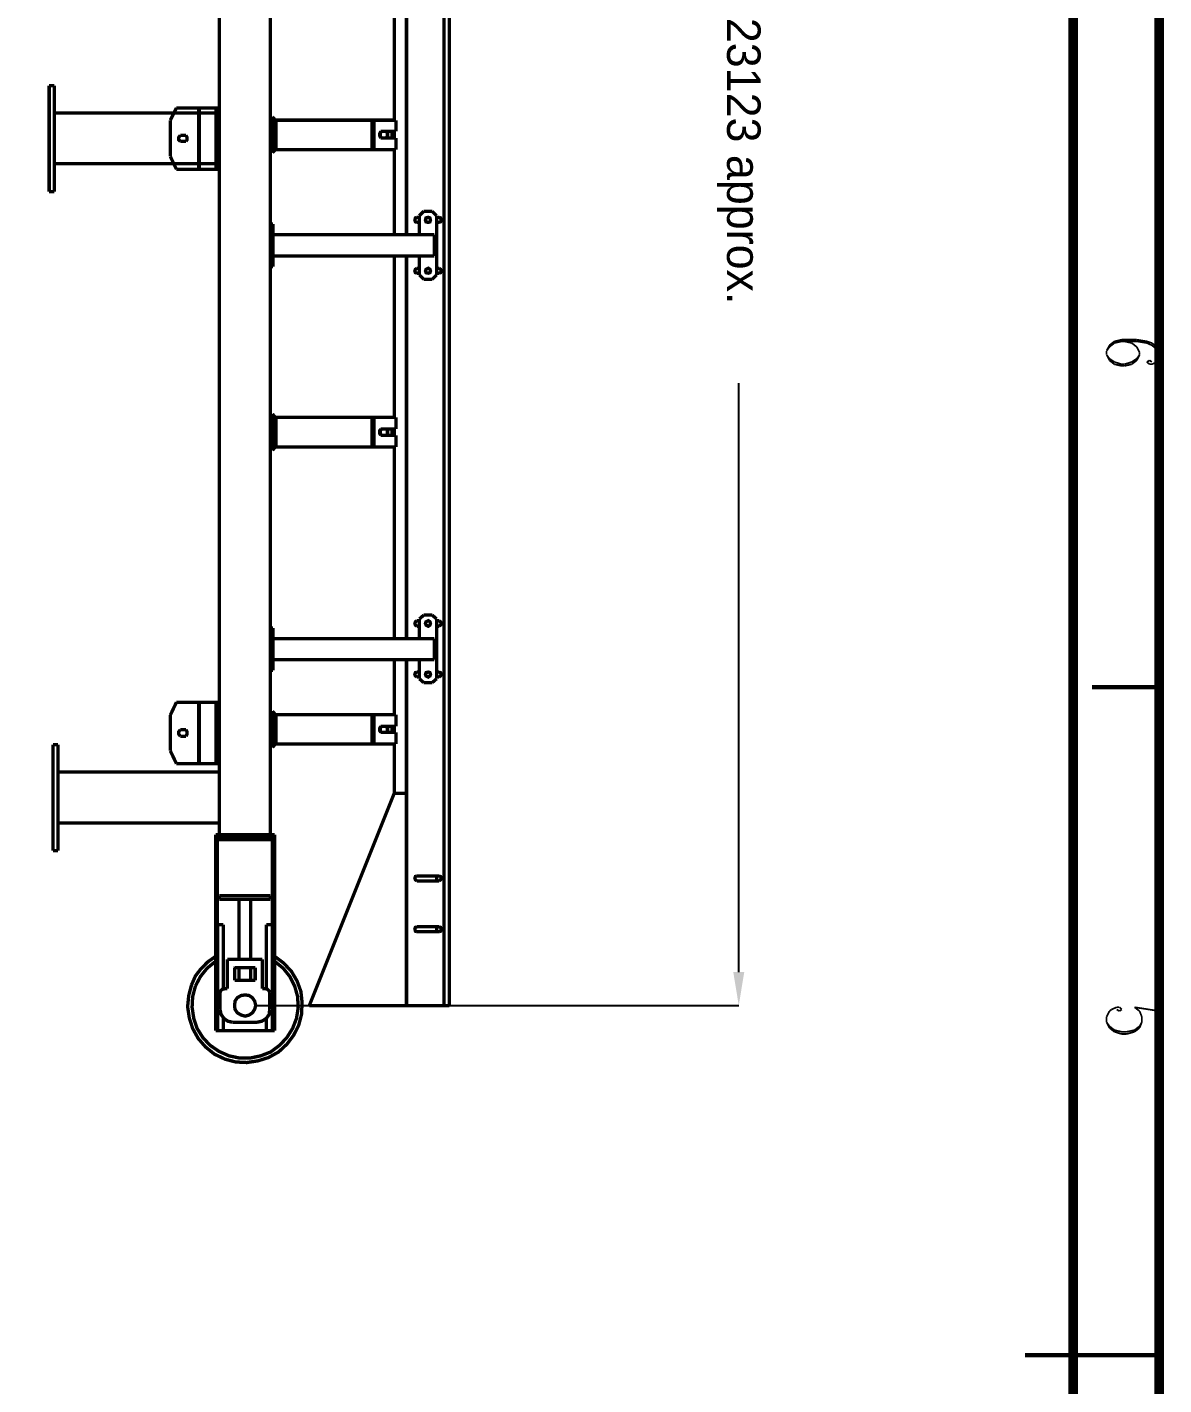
# Model space of a CAD drawing. Extents: x 0.1 to 11.6, y 0.3 to 16.3.
# Drawn here: x 8.186 to 11.579, y 8.18 to 12.231 of the extents above; entities that cross this region are included whole.
import ezdxf

# ---------------------------------------------------------------- set-up
doc = ezdxf.new("R2010")
doc.units = 0
doc.header["$MEASUREMENT"] = 0
doc.dimstyles.get("Standard").update_dxf_attribs({"dimtxt": 0.1, "dimasz": 0.1, "dimexe": 1.25, "dimexo": 0.625, "dimtad": 1, "dimtih": 1, "dimtxsty": 'Standard', "dimcen": 2.5, "dimazin": 3, "dimtfac": 1, "dimtmove": 0, "dimatfit": 3})

# ---------------------------------------------------------------- blocks, each defined once
blk = doc.blocks.new('_CLOSEDFILLED')
at = {"color": 0, "linetype": 'BYBLOCK'}
blk.add_solid([(-1, 0.164), (0, 0), (-1, -0.164)], dxfattribs=at)
blk = doc.blocks.new('*D3')
for p, q in [((8.8567, 14.425), (10.3102, 14.425)), ((10.3102, 12.5683), (10.3102, 14.325)), ((10.3102, 9.4117), (10.3102, 11.1683)), ((8.8683, 9.3117), (10.3102, 9.3117))]:
    blk.add_line(p, q)
at = {"layer": 'Defpoints'}
for p in [(8.8567, 14.425), (8.8683, 9.3117), (10.3102, 9.3117)]:
    blk.add_point(p, dxfattribs=at)
at = {"xscale": 0.1, "yscale": 0.1}
for p, rotation in [((10.3102, 14.425), 90), ((10.3102, 9.3117), 270)]:
    blk.add_blockref('_CLOSEDFILLED', p, dxfattribs=dict(at, rotation=rotation))
at = {"insert": (10.3102, 11.8683), "char_height": 0.1, "attachment_point": 5, "rotation": 270}
blk.add_mtext('123123 approx.', dxfattribs=at)

msp = doc.modelspace()

# ---------------------------------------------------------------- linework, layer by layer
at = {"color": 0}
for points, const_width in [([(11.565, 16.24), (11.565, 0.29834)], 0.028333), ([(11.3083, 16.04), (11.3083, 0.504992)], 0.028333), ([(9.43001, 14.76), (9.43001, 9.31168)], 0.01), ([(9.44667, 14.76), (9.44667, 9.31168)], 0.01), ([(8.75999, 9.82167), (8.75999, 14.13)], 0.01), ([(8.91168, 9.82167), (8.91168, 14.13)], 0.01), ([(9.28168, 11.9533), (9.28168, 12.46)], 0.01), ([(9.31836, 11.6117), (9.31836, 12.46)], 0.01), ([(8.25168, 12.0566), (8.25168, 11.74)], 0.01), ([(8.26665, 12.0566), (8.25168, 12.0566)], 0.01), ([(8.26665, 12.0566), (8.26665, 11.74)], 0.01), ([(8.63167, 11.99), (8.61333, 11.9533)], 0.01), ([(8.69835, 11.99), (8.63167, 11.99)], 0.01), ([(8.69835, 11.99), (8.69835, 11.8066)], 0.01), ([(8.69997, 11.99), (8.69835, 11.99)], 0.01), ([(8.69997, 11.8066), (8.69997, 11.99)], 0.01), ([(8.69997, 11.99), (8.75, 11.99)], 0.01), ([(8.75, 11.99), (8.75, 11.8066)], 0.01), ([(8.75331, 11.99), (8.75, 11.99)], 0.01), ([(8.75331, 11.99), (8.75999, 11.99)], 0.01), ([(8.75331, 11.99), (8.75331, 11.9783)], 0.01), ([(8.26665, 11.975), (8.74832, 11.975)], 0.01), ([(8.61333, 11.845), (8.61333, 11.9533)], 0.01), ([(8.75331, 11.9783), (8.75999, 11.9783)], 0.01), ([(8.75331, 11.82), (8.75331, 11.9783)], 0.01), ([(8.91835, 11.9633), (8.91168, 11.9583)], 0.01), ([(8.91667, 11.9533), (8.91168, 11.9583)], 0.01), ([(8.91997, 11.9533), (8.91168, 11.9533)], 0.01), ([(8.92665, 11.9533), (8.91835, 11.9633)], 0.01), ([(8.91997, 11.865), (8.91997, 11.9533)], 0.01), ([(8.91997, 11.9533), (8.92833, 11.9533)], 0.01), ([(8.92833, 11.865), (8.92833, 11.9533)], 0.01), ([(8.92833, 11.9533), (9.215, 11.9533)], 0.01), ([(9.215, 11.9533), (9.215, 11.865)], 0.01), ([(9.215, 11.9533), (9.22168, 11.9533)], 0.01), ([(9.22168, 11.865), (9.22168, 11.9533)], 0.01), ([(9.22168, 11.9533), (9.28668, 11.9533)], 0.01), ([(9.28668, 11.92), (9.28668, 11.9533)], 0.01), ([(8.64333, 11.9083), (8.63835, 11.9017), (8.63835, 11.895), (8.64333, 11.89)], 0.01), ([(8.66, 11.9083), (8.64333, 11.9083)], 0.01), ([(8.66, 11.89), (8.66336, 11.895), (8.66336, 11.9017), (8.66, 11.9083)], 0.01), ([(9.24164, 11.92), (9.23833, 11.9134), (9.23833, 11.9067), (9.24164, 11.9)], 0.01), ([(9.24333, 11.92), (9.24001, 11.9134), (9.24001, 11.9067), (9.24333, 11.9)], 0.01), ([(9.24164, 11.92), (9.24333, 11.92)], 0.01), ([(9.25836, 11.92), (9.24333, 11.92)], 0.01), ([(9.25836, 11.9), (9.26167, 11.9067), (9.26167, 11.9134), (9.25836, 11.92)], 0.01), ([(9.28668, 11.92), (9.25836, 11.92)], 0.01), ([(9.27501, 11.9), (9.27501, 11.91), (9.27501, 11.92)], 0.01), ([(9.28168, 11.9), (9.28168, 11.92)], 0.01), ([(8.64333, 11.89), (8.66, 11.89)], 0.01), ([(8.91997, 11.865), (8.91168, 11.865)], 0.01), ([(8.91667, 11.865), (8.91168, 11.8617)], 0.01), ([(8.92665, 11.865), (8.91835, 11.8567)], 0.01), ([(8.92833, 11.865), (8.91997, 11.865)], 0.01), ([(8.92833, 11.865), (9.215, 11.865)], 0.01), ([(9.22168, 11.865), (9.215, 11.865)], 0.01), ([(9.22168, 11.865), (9.28668, 11.865)], 0.01), ([(9.24333, 11.9), (9.24164, 11.9)], 0.01), ([(9.24333, 11.9), (9.25836, 11.9)], 0.01), ([(9.25836, 11.9), (9.28668, 11.9)], 0.01), ([(9.28168, 11.6117), (9.28168, 11.865)], 0.01), ([(9.28668, 11.865), (9.28668, 11.9)], 0.01), ([(8.63167, 11.8066), (8.61333, 11.845)], 0.01), ([(8.91835, 11.8567), (8.91168, 11.8617)], 0.01), ([(8.26665, 11.8233), (8.74832, 11.8233)], 0.01), ([(8.69835, 11.8066), (8.63167, 11.8066)], 0.01), ([(8.69835, 11.8066), (8.69997, 11.8066)], 0.01), ([(8.69997, 11.8066), (8.75, 11.8066)], 0.01), ([(8.75, 11.8066), (8.75331, 11.8066)], 0.01), ([(8.75331, 11.82), (8.75999, 11.82)], 0.01), ([(8.75331, 11.82), (8.75331, 11.8066)], 0.01), ([(8.75331, 11.8066), (8.75999, 11.8066)], 0.01), ([(8.26665, 11.74), (8.25168, 11.74)], 0.01), ([(9.34999, 11.6634), (9.345, 11.6617), (9.34332, 11.655), (9.345, 11.65), (9.34999, 11.6483)], 0.01), ([(9.34999, 11.6634), (9.35667, 11.6634)], 0.01), ([(9.37001, 11.6816), (9.35667, 11.6683)], 0.01), ([(9.35667, 11.6117), (9.35667, 11.6683)], 0.01), ([(9.37001, 11.6816), (9.39501, 11.6816)], 0.01), ([(9.40831, 11.6683), (9.39501, 11.6816)], 0.01), ([(9.40831, 11.6683), (9.40831, 11.4916)], 0.01), ([(9.40831, 11.6634), (9.41499, 11.6634)], 0.01), ([(9.41499, 11.6483), (9.41997, 11.65), (9.42165, 11.655), (9.41997, 11.6617), (9.41499, 11.6634)], 0.01), ([(8.91997, 11.6433), (8.91168, 11.6433)], 0.01), ([(8.91997, 11.63), (8.91168, 11.63)], 0.01), ([(8.91997, 11.6433), (8.91997, 11.63)], 0.01), ([(8.91997, 11.63), (8.91997, 11.5283)], 0.01), ([(9.35667, 11.6483), (9.34999, 11.6483)], 0.01), ([(9.41499, 11.6483), (9.40831, 11.6483)], 0.01), ([(9.40169, 11.6117), (8.91997, 11.6117)], 0.01), ([(9.40169, 11.5483), (9.40169, 11.6117)], 0.01), ([(9.40169, 11.5483), (8.91997, 11.5483)], 0.01), ([(9.28168, 11.0667), (9.28168, 11.5483)], 0.01), ([(9.31836, 10.4067), (9.31836, 11.5483)], 0.01), ([(9.35667, 11.4916), (9.35667, 11.5483)], 0.01), ([(8.91997, 11.5283), (8.91168, 11.5283)], 0.01), ([(8.91997, 11.5167), (8.91168, 11.5167)], 0.01), ([(8.91997, 11.5283), (8.91997, 11.5167)], 0.01), ([(9.34999, 11.5117), (9.345, 11.5084), (9.34332, 11.5033), (9.345, 11.4983), (9.34999, 11.4967)], 0.01), ([(9.34999, 11.5117), (9.35667, 11.5117)], 0.01), ([(9.40831, 11.5117), (9.41499, 11.5117)], 0.01), ([(9.41499, 11.4967), (9.41997, 11.4983), (9.42165, 11.5033), (9.41997, 11.5084), (9.41499, 11.5117)], 0.01), ([(9.35667, 11.4967), (9.34999, 11.4967)], 0.01), ([(9.35667, 11.4916), (9.37001, 11.4783)], 0.01), ([(9.39501, 11.4783), (9.37001, 11.4783)], 0.01), ([(9.39501, 11.4783), (9.40831, 11.4916)], 0.01), ([(9.41499, 11.4967), (9.40831, 11.4967)], 0.01), ([(11.4167, 11.2817), (11.4083, 11.265)], 0.005208), ([(11.4167, 11.2767), (11.4083, 11.265)], 0.005208), ([(11.4083, 11.265), (11.4083, 11.2533)], 0.005208), ([(11.4316, 11.2933), (11.4167, 11.2817)], 0.005208), ([(11.4316, 11.2884), (11.4167, 11.2767)], 0.005208), ([(11.4533, 11.2983), (11.4316, 11.2933)], 0.005208), ([(11.4533, 11.2933), (11.4316, 11.2884)], 0.005208), ([(11.4983, 11.2983), (11.4533, 11.2983)], 0.005208), ([(11.4983, 11.2933), (11.4533, 11.2933)], 0.005208), ([(11.4833, 11.2884), (11.4616, 11.2933)], 0.005208), ([(11.4983, 11.2767), (11.4833, 11.2884)], 0.005208), ([(11.5283, 11.2933), (11.4983, 11.2983)], 0.005208), ([(11.5283, 11.2884), (11.4983, 11.2933)], 0.005208), ([(11.5067, 11.26), (11.4983, 11.2767)], 0.005208), ([(11.5067, 11.2533), (11.5067, 11.26)], 0.005208), ([(11.5433, 11.2884), (11.5283, 11.2933)], 0.005208), ([(11.5433, 11.2817), (11.5283, 11.2884)], 0.005208), ([(11.5583, 11.2767), (11.5433, 11.2884)], 0.005208), ([(11.5583, 11.27), (11.5433, 11.2817)], 0.005208), ([(11.5667, 11.26), (11.5583, 11.2767)], 0.005208), ([(11.5667, 11.26), (11.5583, 11.27)], 0.005208), ([(11.4083, 11.2533), (11.4167, 11.2367)], 0.005208), ([(11.4083, 11.2533), (11.4167, 11.2416)], 0.005208), ([(11.4167, 11.2416), (11.4316, 11.2317)], 0.005208), ([(11.4167, 11.2367), (11.4316, 11.225)], 0.005208), ([(11.4316, 11.2317), (11.4533, 11.225)], 0.005208), ([(11.4316, 11.225), (11.4533, 11.22)], 0.005208), ([(11.4533, 11.225), (11.4616, 11.225)], 0.005208), ([(11.4533, 11.22), (11.4616, 11.22)], 0.005208), ([(11.4616, 11.225), (11.4833, 11.2317)], 0.005208), ([(11.4616, 11.22), (11.4833, 11.225)], 0.005208), ([(11.4833, 11.2317), (11.4983, 11.2416)], 0.005208), ([(11.4833, 11.225), (11.4983, 11.2367)], 0.005208), ([(11.4983, 11.2367), (11.5067, 11.2533)], 0.005208), ([(11.4983, 11.2416), (11.5067, 11.2533)], 0.005208), ([(11.5367, 11.2367), (11.5283, 11.2317)], 0.005208), ([(11.5283, 11.2317), (11.5367, 11.225)], 0.005208), ([(11.5433, 11.2317), (11.5367, 11.2367)], 0.005208), ([(11.5367, 11.225), (11.5433, 11.225)], 0.005208), ([(11.5433, 11.225), (11.5583, 11.2317)], 0.005208), ([(11.5583, 11.2317), (11.5667, 11.2416)], 0.005208), ([(8.91835, 11.0767), (8.91168, 11.0717)], 0.01), ([(8.91667, 11.0667), (8.91168, 11.0717)], 0.01), ([(8.91997, 11.0667), (8.91168, 11.0667)], 0.01), ([(8.92665, 11.0667), (8.91835, 11.0767)], 0.01), ([(8.91997, 10.9783), (8.91997, 11.0667)], 0.01), ([(8.91997, 11.0667), (8.92833, 11.0667)], 0.01), ([(8.92833, 10.9783), (8.92833, 11.0667)], 0.01), ([(8.92833, 11.0667), (9.215, 11.0667)], 0.01), ([(9.215, 11.0667), (9.215, 10.9783)], 0.01), ([(9.215, 11.0667), (9.22168, 11.0667)], 0.01), ([(9.22168, 10.9783), (9.22168, 11.0667)], 0.01), ([(9.22168, 11.0667), (9.28668, 11.0667)], 0.01), ([(9.28668, 11.0317), (9.28668, 11.0667)], 0.01), ([(8.75999, 10.87), (8.75999, 11.0217)], 0.01), ([(9.24164, 11.0317), (9.23833, 11.0267), (9.23833, 11.0183), (9.24164, 11.0133)], 0.01), ([(9.24333, 11.0317), (9.24001, 11.0267), (9.24001, 11.0183), (9.24333, 11.0133)], 0.01), ([(9.24164, 11.0317), (9.24333, 11.0317)], 0.01), ([(9.24333, 11.0133), (9.24164, 11.0133)], 0.01), ([(9.25836, 11.0317), (9.24333, 11.0317)], 0.01), ([(9.24333, 11.0133), (9.25836, 11.0133)], 0.01), ([(9.25836, 11.0133), (9.26167, 11.0183), (9.26167, 11.0267), (9.25836, 11.0317)], 0.01), ([(9.28668, 11.0317), (9.25836, 11.0317)], 0.01), ([(9.25836, 11.0133), (9.28668, 11.0133)], 0.01), ([(9.27501, 11.0133), (9.27501, 11.0233), (9.27501, 11.0317)], 0.01), ([(9.28168, 11.0133), (9.28168, 11.0317)], 0.01), ([(9.28668, 10.9783), (9.28668, 11.0133)], 0.01), ([(8.91997, 10.9783), (8.91168, 10.9783)], 0.01), ([(8.91667, 10.9783), (8.91168, 10.975)], 0.01), ([(8.91835, 10.9683), (8.91168, 10.975)], 0.01), ([(8.92665, 10.9783), (8.91835, 10.9683)], 0.01), ([(8.92833, 10.9783), (8.91997, 10.9783)], 0.01), ([(8.92833, 10.9783), (9.215, 10.9783)], 0.01), ([(9.22168, 10.9783), (9.215, 10.9783)], 0.01), ([(9.22168, 10.9783), (9.28668, 10.9783)], 0.01), ([(9.28168, 10.4067), (9.28168, 10.9783)], 0.01), ([(9.34999, 10.46), (9.345, 10.4567), (9.34332, 10.4517), (9.345, 10.4467), (9.34999, 10.4434)], 0.01), ([(9.34999, 10.46), (9.35667, 10.46)], 0.01), ([(9.37001, 10.4767), (9.35667, 10.465)], 0.01), ([(9.35667, 10.4067), (9.35667, 10.465)], 0.01), ([(9.37001, 10.4767), (9.39501, 10.4767)], 0.01), ([(9.40831, 10.465), (9.39501, 10.4767)], 0.01), ([(9.40831, 10.465), (9.40831, 10.2867)], 0.01), ([(9.40831, 10.46), (9.41499, 10.46)], 0.01), ([(9.41499, 10.4434), (9.41997, 10.4467), (9.42165, 10.4517), (9.41997, 10.4567), (9.41499, 10.46)], 0.01), ([(8.91997, 10.4383), (8.91168, 10.4383)], 0.01), ([(8.91997, 10.4267), (8.91168, 10.4267)], 0.01), ([(8.91997, 10.4383), (8.91997, 10.4267)], 0.01), ([(8.91997, 10.4267), (8.91997, 10.325)], 0.01), ([(9.40169, 10.4067), (8.91997, 10.4067)], 0.01), ([(9.35667, 10.4434), (9.34999, 10.4434)], 0.01), ([(9.40169, 10.3433), (9.40169, 10.4067)], 0.01), ([(9.41499, 10.4434), (9.40831, 10.4434)], 0.01), ([(8.91997, 10.325), (8.91168, 10.325)], 0.01), ([(9.40169, 10.3433), (8.91997, 10.3433)], 0.01), ([(8.91997, 10.325), (8.91997, 10.3117)], 0.01), ([(9.28168, 10.18), (9.28168, 10.3433)], 0.01), ([(9.31836, 9.31168), (9.31836, 10.3433)], 0.01), ([(9.35667, 10.2867), (9.35667, 10.3433)], 0.01), ([(8.91997, 10.3117), (8.91168, 10.3117)], 0.01), ([(9.34999, 10.3066), (9.345, 10.305), (9.34332, 10.3), (9.345, 10.295), (9.34999, 10.2917)], 0.01), ([(9.34999, 10.3066), (9.35667, 10.3066)], 0.01), ([(9.35667, 10.2917), (9.34999, 10.2917)], 0.01), ([(9.35667, 10.2867), (9.37001, 10.275)], 0.01), ([(9.39501, 10.275), (9.40831, 10.2867)], 0.01), ([(9.40831, 10.3066), (9.41499, 10.3066)], 0.01), ([(9.41499, 10.2917), (9.40831, 10.2917)], 0.01), ([(9.41499, 10.2917), (9.41997, 10.295), (9.42165, 10.3), (9.41997, 10.305), (9.41499, 10.3066)], 0.01), ([(9.39501, 10.275), (9.37001, 10.275)], 0.01), ([(11.365, 10.2617), (11.565, 10.2617)], 0.013333), ([(8.63167, 10.2167), (8.61333, 10.1783)], 0.01), ([(8.69835, 10.2167), (8.63167, 10.2167)], 0.01), ([(8.69835, 10.2167), (8.69835, 10.0333)], 0.01), ([(8.69997, 10.2167), (8.69835, 10.2167)], 0.01), ([(8.69997, 10.0333), (8.69997, 10.2167)], 0.01), ([(8.69997, 10.2167), (8.75, 10.2167)], 0.01), ([(8.75, 10.2167), (8.75, 10.0333)], 0.01), ([(8.75331, 10.2167), (8.75, 10.2167)], 0.01), ([(8.75331, 10.2167), (8.75999, 10.2167)], 0.01), ([(8.75331, 10.2167), (8.75331, 10.2033)], 0.01), ([(8.75331, 10.2033), (8.75999, 10.2033)], 0.01), ([(8.75331, 10.045), (8.75331, 10.2033)], 0.01), ([(8.61333, 10.0717), (8.61333, 10.1783)], 0.01), ([(8.91835, 10.19), (8.91168, 10.1833)], 0.01), ([(8.91667, 10.18), (8.91168, 10.1833)], 0.01), ([(8.91997, 10.18), (8.91168, 10.18)], 0.01), ([(8.92665, 10.18), (8.91835, 10.19)], 0.01), ([(8.91997, 10.0917), (8.91997, 10.18)], 0.01), ([(8.91997, 10.18), (8.92833, 10.18)], 0.01), ([(8.92833, 10.0917), (8.92833, 10.18)], 0.01), ([(8.92833, 10.18), (9.215, 10.18)], 0.01), ([(9.215, 10.18), (9.215, 10.0917)], 0.01), ([(9.215, 10.18), (9.22168, 10.18)], 0.01), ([(9.22168, 10.0917), (9.22168, 10.18)], 0.01), ([(9.22168, 10.18), (9.28668, 10.18)], 0.01), ([(9.28668, 10.145), (9.28668, 10.18)], 0.01), ([(8.64333, 10.135), (8.63835, 10.1283), (8.63835, 10.1217), (8.64333, 10.115)], 0.01), ([(8.66, 10.135), (8.64333, 10.135)], 0.01), ([(8.66, 10.115), (8.66336, 10.1217), (8.66336, 10.1283), (8.66, 10.135)], 0.01), ([(9.24164, 10.145), (9.23833, 10.1383), (9.23833, 10.1317), (9.24164, 10.1267)], 0.01), ([(9.24333, 10.145), (9.24001, 10.1383), (9.24001, 10.1317), (9.24333, 10.1267)], 0.01), ([(9.24164, 10.145), (9.24333, 10.145)], 0.01), ([(9.24333, 10.1267), (9.24164, 10.1267)], 0.01), ([(9.25836, 10.145), (9.24333, 10.145)], 0.01), ([(9.24333, 10.1267), (9.25836, 10.1267)], 0.01), ([(9.25836, 10.1267), (9.26167, 10.1317), (9.26167, 10.1383), (9.25836, 10.145)], 0.01), ([(9.28668, 10.145), (9.25836, 10.145)], 0.01), ([(9.25836, 10.1267), (9.28668, 10.1267)], 0.01), ([(9.27501, 10.1267), (9.27501, 10.135), (9.27501, 10.145)], 0.01), ([(9.28168, 10.1267), (9.28168, 10.145)], 0.01), ([(9.28668, 10.0917), (9.28668, 10.1267)], 0.01), ([(8.27832, 10.09), (8.26335, 10.09)], 0.01), ([(8.26335, 10.09), (8.26335, 9.77333)], 0.01), ([(8.27832, 10.09), (8.27832, 9.77333)], 0.01), ([(8.64333, 10.115), (8.66, 10.115)], 0.01), ([(8.91997, 10.0917), (8.91168, 10.0917)], 0.01), ([(8.91667, 10.0917), (8.91168, 10.0866)], 0.01), ([(8.91835, 10.0817), (8.91168, 10.0866)], 0.01), ([(8.92665, 10.0917), (8.91835, 10.0817)], 0.01), ([(8.92833, 10.0917), (8.91997, 10.0917)], 0.01), ([(8.92833, 10.0917), (9.215, 10.0917)], 0.01), ([(9.22168, 10.0917), (9.215, 10.0917)], 0.01), ([(9.22168, 10.0917), (9.28668, 10.0917)], 0.01), ([(9.28168, 9.94499), (9.28168, 10.0917)], 0.01), ([(8.63167, 10.0333), (8.61333, 10.0717)], 0.01), ([(8.75331, 10.045), (8.75999, 10.045)], 0.01), ([(8.75331, 10.045), (8.75331, 10.0333)], 0.01), ([(8.27832, 10.0084), (8.75999, 10.0084)], 0.01), ([(8.69835, 10.0333), (8.63167, 10.0333)], 0.01), ([(8.69835, 10.0333), (8.69997, 10.0333)], 0.01), ([(8.69997, 10.0333), (8.75, 10.0333)], 0.01), ([(8.75, 10.0333), (8.75331, 10.0333)], 0.01), ([(8.75331, 10.0333), (8.75999, 10.0333)], 0.01), ([(8.75999, 9.85667), (8.75999, 10.0084)], 0.01), ([(9.02832, 9.31168), (9.28168, 9.94499)], 0.01), ([(9.28168, 9.94499), (9.31836, 9.94499)], 0.01), ([(8.27832, 9.85667), (8.75999, 9.85667)], 0.01), ([(8.74832, 9.82167), (8.74832, 9.815)], 0.01), ([(8.74832, 9.82167), (8.92503, 9.82167)], 0.01), ([(8.74832, 9.815), (8.74832, 9.80664)], 0.01), ([(8.74832, 9.815), (8.92503, 9.815)], 0.01), ([(8.74832, 9.80664), (8.74832, 9.23665)], 0.01), ([(8.74832, 9.80664), (8.92503, 9.80664)], 0.01), ([(8.75331, 9.80664), (8.75331, 9.23665)], 0.01), ([(8.91835, 9.80664), (8.91835, 9.23665)], 0.01), ([(8.92503, 9.82167), (8.92503, 9.815)], 0.01), ([(8.92503, 9.815), (8.92503, 9.80664)], 0.01), ([(8.92503, 9.80664), (8.92503, 9.23665)], 0.01), ([(8.27832, 9.77333), (8.26335, 9.77333)], 0.01), ([(9.34999, 9.69835), (9.345, 9.69667), (9.34332, 9.69168), (9.345, 9.68668), (9.34999, 9.68332)], 0.01), ([(9.34999, 9.69835), (9.41499, 9.69835)], 0.01), ([(9.41499, 9.68332), (9.34999, 9.68332)], 0.01), ([(9.40831, 9.69835), (9.40831, 9.68332)], 0.01), ([(9.41499, 9.68332), (9.41997, 9.68668), (9.42165, 9.69168), (9.41997, 9.69667), (9.41499, 9.69835)], 0.01), ([(8.75999, 9.63997), (8.75999, 9.62831)], 0.01), ([(8.75999, 9.63997), (8.91168, 9.63997)], 0.01), ([(8.91168, 9.63997), (8.91168, 9.62831)], 0.01), ([(8.75999, 9.62831), (8.91168, 9.62831)], 0.01), ([(8.81836, 9.62831), (8.81836, 9.44997)], 0.01), ([(8.85335, 9.44997), (8.85335, 9.62831)], 0.01), ([(8.75499, 9.23665), (8.75499, 9.55333)], 0.01), ([(8.75499, 9.55333), (8.77165, 9.55333)], 0.01), ([(8.77165, 9.55333), (8.77165, 9.36165)], 0.01), ([(8.90001, 9.36165), (8.90001, 9.55333)], 0.01), ([(8.90001, 9.55333), (8.91835, 9.55333)], 0.01), ([(8.91835, 9.55333), (8.91835, 9.23665)], 0.01), ([(9.34999, 9.54665), (9.345, 9.54497), (9.34332, 9.53999), (9.345, 9.53331), (9.34999, 9.53168)], 0.01), ([(9.34999, 9.54665), (9.41499, 9.54665)], 0.01), ([(9.41499, 9.53168), (9.34999, 9.53168)], 0.01), ([(9.40831, 9.54665), (9.40831, 9.53168)], 0.01), ([(9.41499, 9.53168), (9.41997, 9.53331), (9.42165, 9.53999), (9.41997, 9.54497), (9.41499, 9.54665)], 0.01), ([(8.67665, 9.37332), (8.66835, 9.34169), (8.66499, 9.30832), (8.66997, 9.27501), (8.68001, 9.24333), (8.69667, 9.21332), (8.71832, 9.18832), (8.74501, 9.16667), (8.77669, 9.15169), (8.80832, 9.14333), (8.84169, 9.14165), (8.875, 9.14665), (8.90668, 9.15668), (8.93668, 9.17333), (8.96164, 9.19667), (8.98167, 9.22331), (8.99669, 9.25331), (9.00499, 9.285), (9.00667, 9.31999), (9.00331, 9.35335), (8.99164, 9.38499), (8.97499, 9.41336), (8.95167, 9.43832), (8.92503, 9.45833)], 0.01), ([(8.74832, 9.45833), (8.72499, 9.44168), (8.70503, 9.42165), (8.68832, 9.40001), (8.67665, 9.37332)], 0.01), ([(8.68832, 9.37001), (8.68001, 9.33832), (8.67833, 9.30664), (8.68332, 9.27333), (8.69336, 9.24333), (8.71001, 9.21669), (8.73167, 9.19336), (8.75836, 9.17503), (8.78836, 9.16168), (8.81999, 9.155), (8.85167, 9.155), (8.88336, 9.16168), (8.91336, 9.17333), (8.94, 9.19336), (8.96164, 9.21669), (8.97835, 9.24333), (8.99001, 9.27333), (8.99501, 9.30501), (8.99333, 9.33832), (8.98503, 9.36833), (8.97, 9.39833), (8.94997, 9.42333), (8.92503, 9.44336)], 0.01), ([(8.74832, 9.44336), (8.72331, 9.42333), (8.70335, 9.39833), (8.68832, 9.37001)], 0.01), ([(8.78331, 9.36165), (8.78331, 9.44997)], 0.01), ([(8.88835, 9.44997), (8.78331, 9.44997)], 0.01), ([(8.88835, 9.44997), (8.88835, 9.36165)], 0.01), ([(8.86664, 9.42503), (8.80501, 9.42503)], 0.01), ([(8.80501, 9.42503), (8.80501, 9.38667)], 0.01), ([(8.80501, 9.42333), (8.80664, 9.42503)], 0.01), ([(8.81836, 9.42503), (8.81836, 9.38667)], 0.01), ([(8.85335, 9.38667), (8.85335, 9.42503)], 0.01), ([(8.86664, 9.38667), (8.86664, 9.42503)], 0.01), ([(8.86664, 9.42503), (8.86664, 9.42333)], 0.01), ([(8.77501, 9.36165), (8.76833, 9.36003), (8.76335, 9.35499), (8.76167, 9.34999)], 0.01), ([(8.77501, 9.36165), (8.78331, 9.36165)], 0.01), ([(8.80501, 9.38667), (8.86664, 9.38667)], 0.01), ([(8.88835, 9.36165), (8.89833, 9.36165)], 0.01), ([(8.91, 9.34999), (8.90831, 9.35499), (8.90332, 9.36003), (8.89833, 9.36165)], 0.01), ([(8.76167, 9.34999), (8.76167, 9.30003)], 0.01), ([(8.91, 9.30003), (8.91, 9.34999)], 0.01), ([(8.76167, 9.30003), (8.76497, 9.285), (8.77333, 9.27333), (8.785, 9.26497), (8.80003, 9.26167)], 0.01), ([(8.77165, 9.27333), (8.77165, 9.23665)], 0.01), ([(8.87169, 9.26167), (8.88667, 9.26497), (8.90001, 9.27333), (8.90831, 9.285), (8.91, 9.30003)], 0.01), ([(8.90001, 9.23665), (8.90001, 9.27333)], 0.01), ([(9.31836, 9.31168), (9.02832, 9.31168)], 0.01), ([(9.43001, 9.31168), (9.31836, 9.31168)], 0.01), ([(9.44667, 9.31168), (9.43001, 9.31168)], 0.01), ([(11.4083, 9.27832), (11.4167, 9.29497)], 0.005208), ([(11.4083, 9.26167), (11.4083, 9.27832)], 0.005208), ([(11.4167, 9.29497), (11.4233, 9.30003)], 0.005208), ([(11.4233, 9.30003), (11.4383, 9.30664)], 0.005208), ([(11.4383, 9.30664), (11.4467, 9.30664)], 0.005208), ([(11.4467, 9.29497), (11.4383, 9.30003)], 0.005208), ([(11.4467, 9.30664), (11.4533, 9.30003)], 0.005208), ([(11.4533, 9.30003), (11.4467, 9.29497)], 0.005208), ([(11.5667, 9.29497), (11.4916, 9.30664)], 0.005208), ([(11.4916, 9.30664), (11.5067, 9.29497)], 0.005208), ([(11.5067, 9.29497), (11.5133, 9.27832)], 0.005208), ([(11.5133, 9.27832), (11.5133, 9.26167)], 0.005208), ([(11.5583, 9.29497), (11.5583, 9.26665)], 0.005208), ([(8.74832, 9.23665), (8.75331, 9.23665)], 0.01), ([(8.75331, 9.23665), (8.75499, 9.23665)], 0.01), ([(8.77165, 9.23665), (8.75499, 9.23665)], 0.01), ([(8.77165, 9.23665), (8.90001, 9.23665)], 0.01), ([(8.80003, 9.26167), (8.87169, 9.26167)], 0.01), ([(8.91835, 9.23665), (8.90001, 9.23665)], 0.01), ([(8.91835, 9.23665), (8.92503, 9.23665)], 0.01), ([(8.91835, 9.23665), (8.91997, 9.23665)], 0.01), ([(11.4167, 9.24501), (11.4083, 9.26167)], 0.005208), ([(11.4167, 9.25), (11.4083, 9.26167)], 0.005208), ([(11.4316, 9.23833), (11.4167, 9.25)], 0.005208), ([(11.4316, 9.23335), (11.4167, 9.24501)], 0.005208), ([(11.4533, 9.23335), (11.4316, 9.23833)], 0.005208), ([(11.4533, 9.22667), (11.4316, 9.23335)], 0.005208), ([(11.4683, 9.23335), (11.4533, 9.23335)], 0.005208), ([(11.4916, 9.23833), (11.4683, 9.23335)], 0.005208), ([(11.4916, 9.23335), (11.4683, 9.22667)], 0.005208), ([(11.5067, 9.25), (11.4916, 9.23833)], 0.005208), ([(11.5067, 9.24501), (11.4916, 9.23335)], 0.005208), ([(11.5133, 9.26167), (11.5067, 9.24501)], 0.005208), ([(11.5133, 9.26167), (11.5067, 9.25)], 0.005208), ([(11.5583, 9.26665), (11.5667, 9.23833)], 0.005208), ([(11.4683, 9.22667), (11.4533, 9.22667)], 0.005208), ([(11.565, 8.26833), (11.165, 8.26833)], 0.013333), ([(11.365, 8.26833), (11.565, 8.26833)], 0.013333)]:
    msp.add_lwpolyline(points, dxfattribs=dict(at, const_width=const_width))
for points, const_width in [([(0.126682, 16.24), (11.565, 16.24), (11.565, 0.29834), (0.126682, 0.29834), (0.126682, 16.24)], 0.005208), ([(9.38336, 11.6483), (9.38835, 11.65), (9.38997, 11.655), (9.38835, 11.6617), (9.38336, 11.6634), (9.37668, 11.6617), (9.375, 11.655), (9.37668, 11.65), (9.38336, 11.6483)], 0.01), ([(9.38336, 11.4967), (9.38835, 11.4983), (9.38997, 11.5033), (9.38835, 11.5084), (9.38336, 11.5117), (9.37668, 11.5084), (9.375, 11.5033), (9.37668, 11.4983), (9.38336, 11.4967)], 0.01), ([(9.38336, 10.4434), (9.38835, 10.4467), (9.38997, 10.4517), (9.38835, 10.4567), (9.38336, 10.46), (9.37668, 10.4567), (9.375, 10.4517), (9.37668, 10.4467), (9.38336, 10.4434)], 0.01), ([(9.38336, 10.2917), (9.38835, 10.295), (9.38997, 10.3), (9.38835, 10.305), (9.38336, 10.3066), (9.37668, 10.305), (9.375, 10.3), (9.37668, 10.295), (9.38336, 10.2917)], 0.01), ([(8.83664, 9.28), (8.84831, 9.28331), (8.85835, 9.28999), (8.86501, 9.30003), (8.86833, 9.31168), (8.86501, 9.32497), (8.85835, 9.33501), (8.84831, 9.34169), (8.83664, 9.34332), (8.82497, 9.34169), (8.81332, 9.33501), (8.80664, 9.32497), (8.80501, 9.31168), (8.80664, 9.30003), (8.81332, 9.28999), (8.82497, 9.28331), (8.83664, 9.28)], 0.01)]:
    msp.add_lwpolyline(points, close=True, dxfattribs=dict(at, const_width=const_width))

# ---------------------------------------------------------------- dimensions: what is measured, and where the dimension line sits
at = {"linetype": 'Continuous'}
dim = msp.add_linear_dim(base=(10.3102, 9.31168), p1=(8.86833, 9.31168), p2=(8.85667, 14.425), angle=90, text='123123 approx.', dimstyle='Standard', dxfattribs=at)
dim.commit()
dim.dimension.update_dxf_attribs({"geometry": '*D3', "text_midpoint": (10.3102, 11.86834), "text_rotation": 270})

doc.saveas('drawing.dxf')
